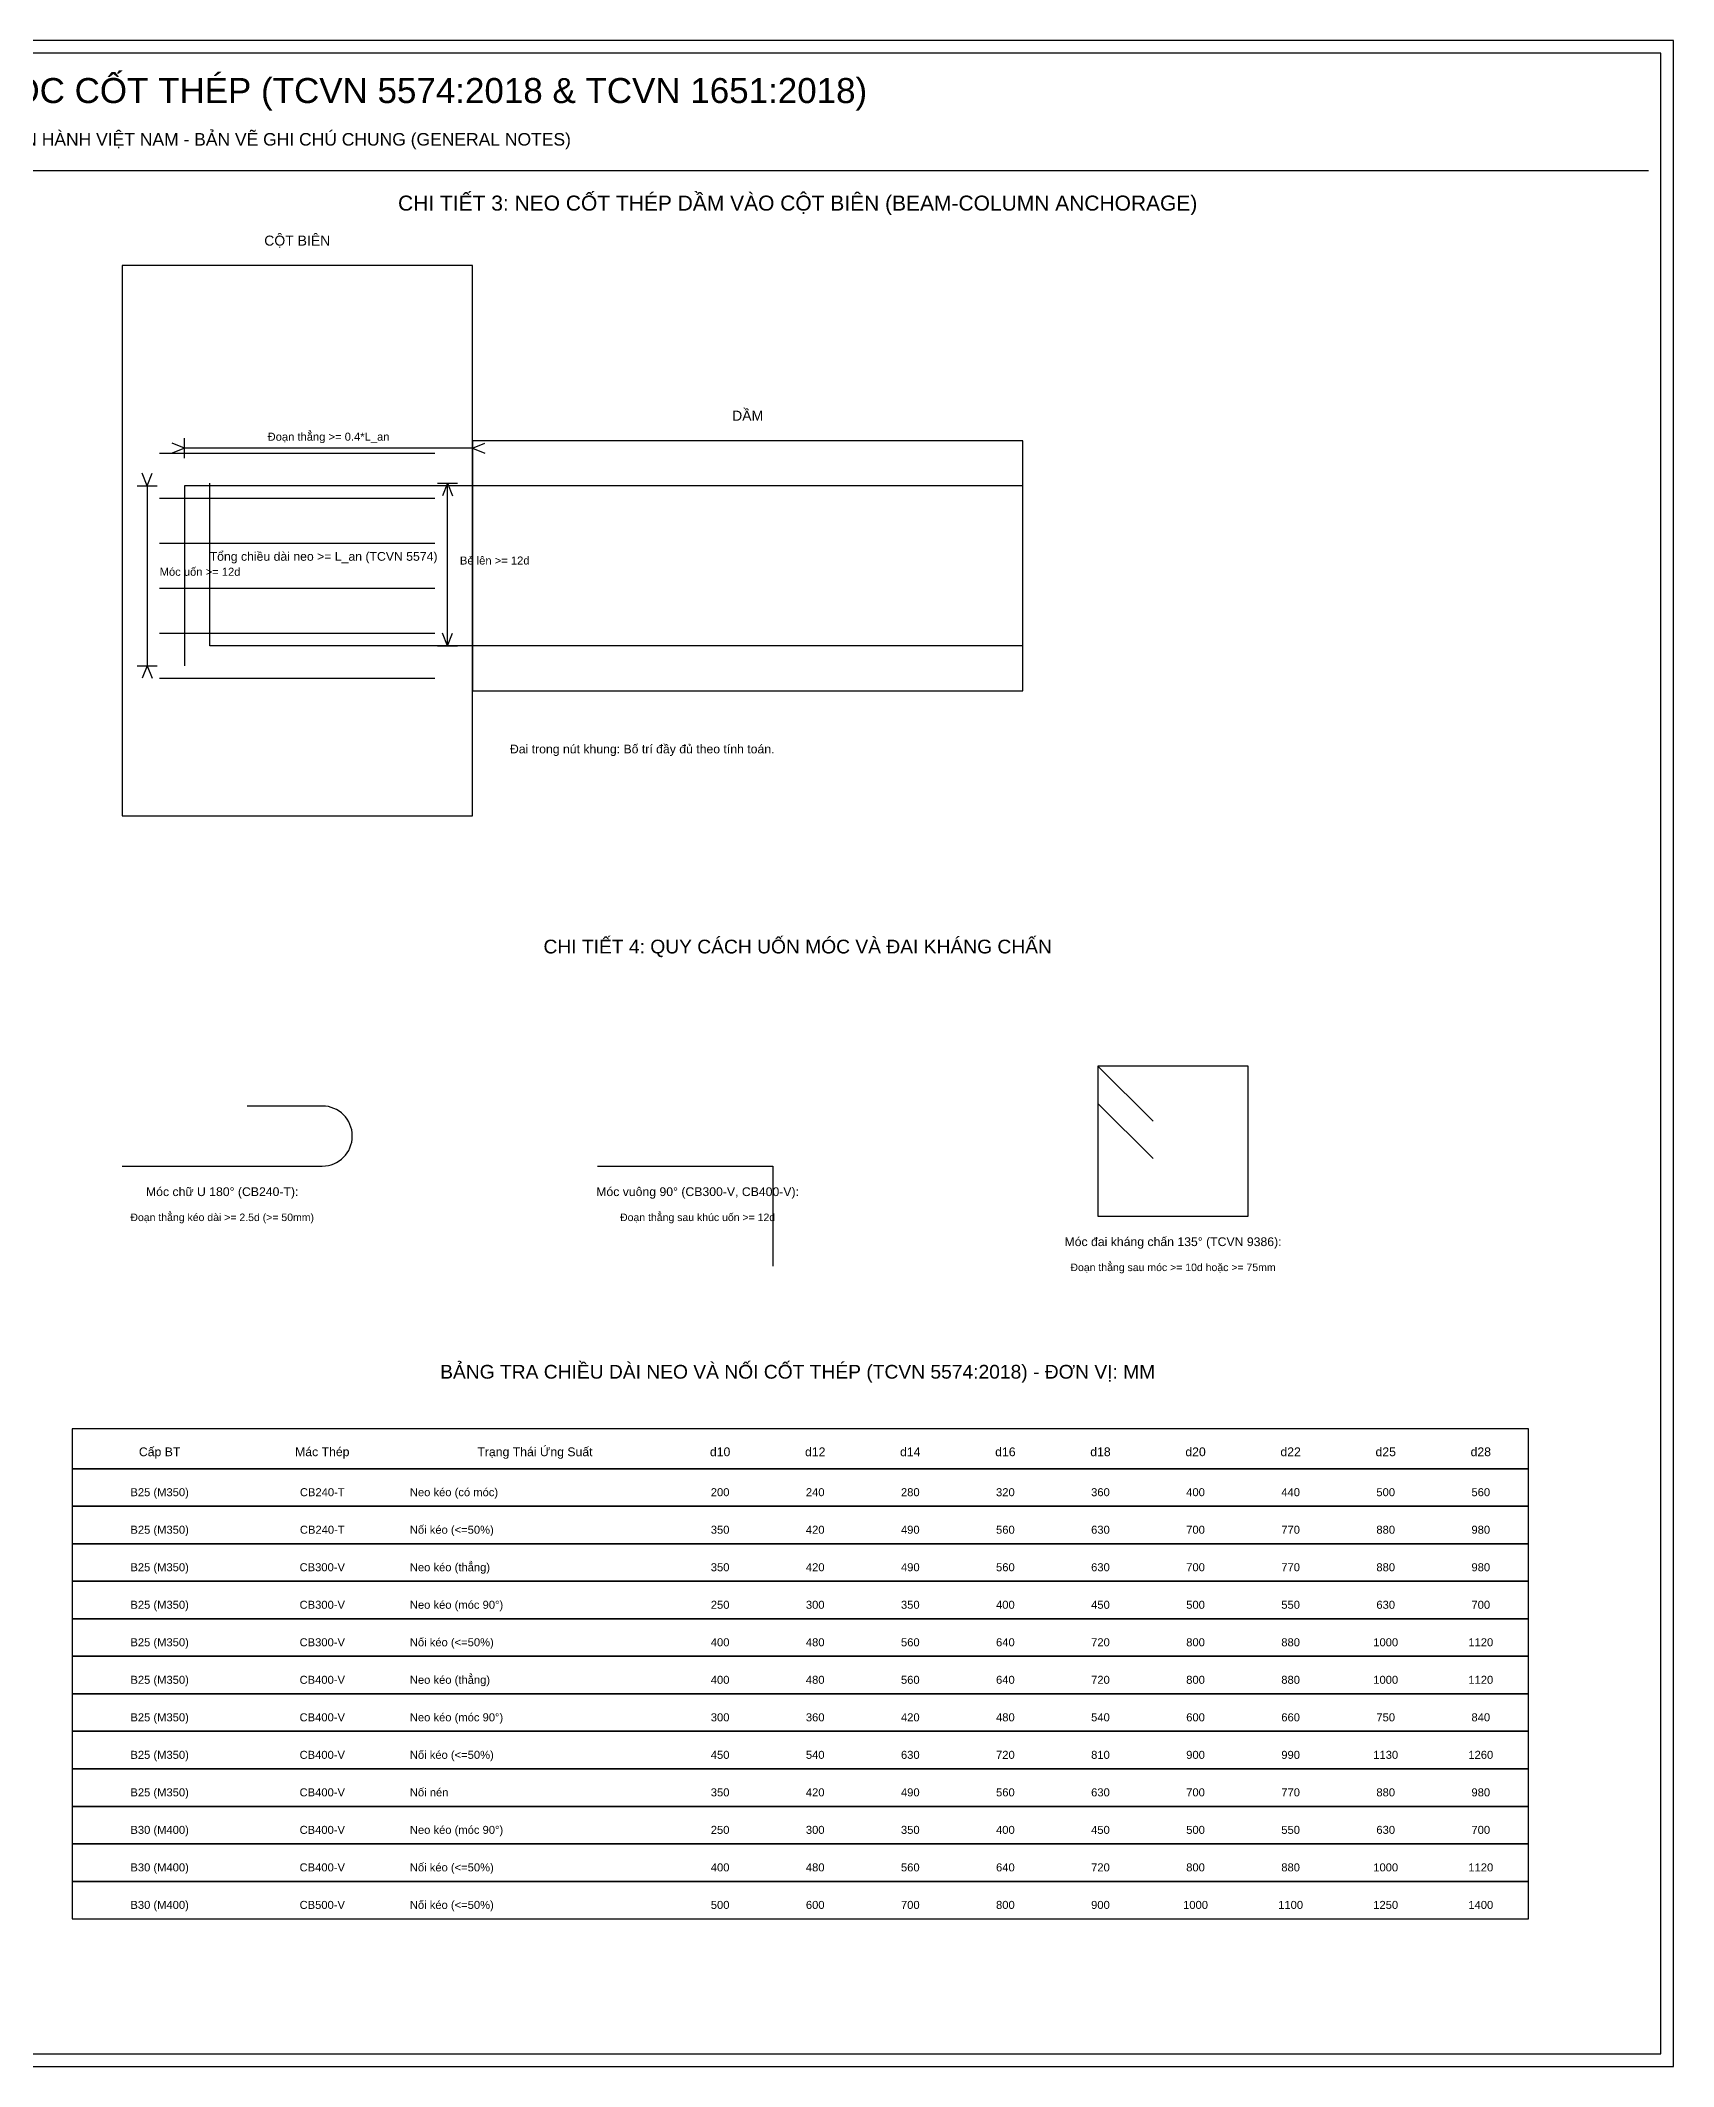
# Model space of a CAD drawing. Extents: x 20 to 1280, y 20 to 830.
# Drawn here: x 627 to 1280, y 20 to 830 of the extents above; entities that cross this region are included whole.
import ezdxf
from ezdxf.enums import TextEntityAlignment as Align

# ---------------------------------------------------------------- set-up
doc = ezdxf.new("R2010")
doc.units = 0
doc.header["$MEASUREMENT"] = 0
for name, color, linetype in [('BE_TONG', 7, 'Continuous'), ('DIMENSION', 2, 'Continuous'), ('KHUNG_BAN_VE', 7, 'Continuous'), ('TEXT', 3, 'Continuous'), ('TEXT_TITLE', 2, 'Continuous'), ('THEP_CHU', 7, 'Continuous'), ('THEP_DAI', 7, 'Continuous')]:
    doc.layers.add(name, color=color, linetype=linetype)
doc.styles.get("Standard").update_dxf_attribs({"font": 'arial_0.ttf'})

msp = doc.modelspace()

# ---------------------------------------------------------------- linework, layer by layer
at = {"layer": 'BE_TONG'}
for p, q in [((800, 740), (660, 740)), ((660, 740), (660, 520)), ((800, 520), (800, 740)), ((1020, 670), (800, 670)), ((800, 670), (800, 570)), ((1020, 570), (1020, 670)), ((800, 570), (1020, 570)), ((660, 520), (800, 520))]:
    msp.add_line(p, q, dxfattribs=at)
at = {"layer": 'DIMENSION'}
for p, q in [((685, 667), (680, 669)), ((685, 667), (680, 665)), ((685, 663), (685, 671)), ((800, 667), (685, 667)), ((800, 663), (800, 671)), ((800, 667), (805, 669)), ((800, 667), (805, 665)), ((670, 652), (668, 657)), ((670, 652), (672, 657)), ((666, 652), (674, 652)), ((670, 652), (670, 580)), ((786, 653), (794, 653)), ((790, 653), (788, 648)), ((790, 588), (790, 653)), ((790, 653), (792, 648)), ((790, 588), (788, 593)), ((790, 588), (792, 593)), ((786, 588), (794, 588)), ((666, 580), (674, 580)), ((670, 580), (668, 575)), ((670, 580), (672, 575)), ((1222, 275), (640, 275)), ((640, 275), (640, 259)), ((1222, 259), (1222, 275)), ((640, 259), (1222, 259))]:
    msp.add_line(p, q, dxfattribs=at)
at = {"layer": 'KHUNG_BAN_VE'}
for p, q in [((1280, 830), (20, 830)), ((1280, 20), (1280, 830)), ((1275, 825), (25, 825)), ((1275, 25), (1275, 825)), ((30, 778), (1270, 778)), ((1222, 259), (640, 259)), ((640, 259), (640, 244)), ((1222, 244), (1222, 259)), ((640, 244), (1222, 244)), ((1222, 244), (640, 244)), ((640, 244), (640, 229)), ((1222, 229), (1222, 244)), ((640, 229), (1222, 229)), ((1222, 229), (640, 229)), ((640, 229), (640, 214)), ((1222, 214), (1222, 229)), ((640, 214), (1222, 214)), ((1222, 214), (640, 214)), ((640, 214), (640, 199)), ((1222, 199), (1222, 214)), ((640, 199), (1222, 199)), ((1222, 199), (640, 199)), ((640, 199), (640, 184)), ((1222, 184), (1222, 199)), ((640, 184), (1222, 184)), ((1222, 184), (640, 184)), ((640, 184), (640, 169)), ((1222, 169), (1222, 184)), ((640, 169), (1222, 169)), ((1222, 169), (640, 169)), ((640, 169), (640, 154)), ((1222, 154), (1222, 169)), ((640, 154), (1222, 154)), ((1222, 154), (640, 154)), ((640, 154), (640, 139)), ((1222, 139), (1222, 154)), ((640, 139), (1222, 139)), ((1222, 139), (640, 139)), ((640, 139), (640, 124)), ((1222, 124), (1222, 139)), ((640, 124), (1222, 124)), ((1222, 124), (640, 124)), ((640, 124), (640, 109)), ((1222, 109), (1222, 124)), ((640, 109), (1222, 109)), ((1222, 109), (640, 109)), ((640, 109), (640, 94)), ((1222, 94), (1222, 109)), ((640, 94), (1222, 94)), ((1222, 94), (640, 94)), ((640, 94), (640, 79)), ((1222, 79), (1222, 94)), ((640, 79), (1222, 79)), ((25, 25), (1275, 25)), ((20, 20), (1280, 20))]:
    msp.add_line(p, q, dxfattribs=at)
at = {"layer": 'THEP_CHU'}
for p, q in [((1020, 652), (685, 652)), ((685, 652), (685, 580)), ((695, 588), (695, 653)), ((1020, 588), (695, 588)), ((740, 404), (710, 404)), ((660, 380), (740, 380)), ((850, 380), (920, 380)), ((920, 380), (920, 340))]:
    msp.add_line(p, q, dxfattribs=at)
msp.add_arc((740, 392), 12, 270, 90, dxfattribs=at)
at = {"layer": 'THEP_DAI'}
for p, q in [((675, 665), (785, 665)), ((675, 647), (785, 647)), ((675, 629), (785, 629)), ((675, 611), (785, 611)), ((675, 593), (785, 593)), ((675, 575), (785, 575)), ((1110, 420), (1050, 420)), ((1050, 420), (1050, 360)), ((1050, 420), (1072, 398)), ((1110, 360), (1110, 420)), ((1050, 405), (1072, 383)), ((1050, 360), (1110, 360))]:
    msp.add_line(p, q, dxfattribs=at)

# ---------------------------------------------------------------- texts
at = {"layer": 'DIMENSION'}
msp.add_text('Đoạn thẳng >= 0.4*L_an', height=3.2, dxfattribs=at).set_placement((742.5, 670), align=Align.CENTER)
for s, p in [('Bẻ lên >= 12d', (795, 620.5)), ('Móc uốn >= 12d', (675, 616))]:
    msp.add_text(s, height=3.2, dxfattribs=at).set_placement(p)
at = {"layer": 'TEXT'}
for s, height, p in [('TIÊU CHUẨN THIẾT KẾ BÊ TÔNG CỐT THÉP HIỆN HÀNH VIỆT NAM - BẢN VẼ GHI CHÚ CHUNG (GENERAL NOTES)', 5, (650, 788)), ('CỘT BIÊN', 4, (730, 748)), ('DẦM', 4, (910, 678)), ('Móc chữ U 180° (CB240-T):', 3.5, (700, 368)), ('Móc vuông 90° (CB300-V, CB400-V):', 3.5, (890, 368)), ('Đoạn thẳng kéo dài >= 2.5d (>= 50mm)', 3, (700, 358)), ('Đoạn thẳng sau khúc uốn >= 12d', 3, (890, 358)), ('Móc đai kháng chấn 135° (TCVN 9386):', 3.5, (1080, 348)), ('Đoạn thẳng sau móc >= 10d hoặc >= 75mm', 3, (1080, 338)), ('B25 (M350)', 3.2, (675, 248)), ('CB240-T', 3.2, (740, 248)), ('200', 3.2, (899, 248)), ('240', 3.2, (937, 248)), ('280', 3.2, (975, 248)), ('320', 3.2, (1013, 248)), ('360', 3.2, (1051, 248)), ('400', 3.2, (1089, 248)), ('440', 3.2, (1127, 248)), ('500', 3.2, (1165, 248)), ('560', 3.2, (1203, 248)), ('B25 (M350)', 3.2, (675, 233)), ('CB240-T', 3.2, (740, 233)), ('350', 3.2, (899, 233)), ('420', 3.2, (937, 233)), ('490', 3.2, (975, 233)), ('560', 3.2, (1013, 233)), ('630', 3.2, (1051, 233)), ('700', 3.2, (1089, 233)), ('770', 3.2, (1127, 233)), ('880', 3.2, (1165, 233)), ('980', 3.2, (1203, 233)), ('B25 (M350)', 3.2, (675, 218)), ('CB300-V', 3.2, (740, 218)), ('350', 3.2, (899, 218)), ('420', 3.2, (937, 218)), ('490', 3.2, (975, 218)), ('560', 3.2, (1013, 218)), ('630', 3.2, (1051, 218)), ('700', 3.2, (1089, 218)), ('770', 3.2, (1127, 218)), ('880', 3.2, (1165, 218)), ('980', 3.2, (1203, 218)), ('B25 (M350)', 3.2, (675, 203)), ('CB300-V', 3.2, (740, 203)), ('250', 3.2, (899, 203)), ('300', 3.2, (937, 203)), ('350', 3.2, (975, 203)), ('400', 3.2, (1013, 203)), ('450', 3.2, (1051, 203)), ('500', 3.2, (1089, 203)), ('550', 3.2, (1127, 203)), ('630', 3.2, (1165, 203)), ('700', 3.2, (1203, 203)), ('B25 (M350)', 3.2, (675, 188)), ('CB300-V', 3.2, (740, 188)), ('400', 3.2, (899, 188)), ('480', 3.2, (937, 188)), ('560', 3.2, (975, 188)), ('640', 3.2, (1013, 188)), ('720', 3.2, (1051, 188)), ('800', 3.2, (1089, 188)), ('880', 3.2, (1127, 188)), ('1000', 3.2, (1165, 188)), ('1120', 3.2, (1203, 188)), ('B25 (M350)', 3.2, (675, 173)), ('CB400-V', 3.2, (740, 173)), ('400', 3.2, (899, 173)), ('480', 3.2, (937, 173)), ('560', 3.2, (975, 173)), ('640', 3.2, (1013, 173)), ('720', 3.2, (1051, 173)), ('800', 3.2, (1089, 173)), ('880', 3.2, (1127, 173)), ('1000', 3.2, (1165, 173)), ('1120', 3.2, (1203, 173)), ('B25 (M350)', 3.2, (675, 158)), ('CB400-V', 3.2, (740, 158)), ('300', 3.2, (899, 158)), ('360', 3.2, (937, 158)), ('420', 3.2, (975, 158)), ('480', 3.2, (1013, 158)), ('540', 3.2, (1051, 158)), ('600', 3.2, (1089, 158)), ('660', 3.2, (1127, 158)), ('750', 3.2, (1165, 158)), ('840', 3.2, (1203, 158)), ('B25 (M350)', 3.2, (675, 143)), ('CB400-V', 3.2, (740, 143)), ('450', 3.2, (899, 143)), ('540', 3.2, (937, 143)), ('630', 3.2, (975, 143)), ('720', 3.2, (1013, 143)), ('810', 3.2, (1051, 143)), ('900', 3.2, (1089, 143)), ('990', 3.2, (1127, 143)), ('1130', 3.2, (1165, 143)), ('1260', 3.2, (1203, 143)), ('B25 (M350)', 3.2, (675, 128)), ('CB400-V', 3.2, (740, 128)), ('350', 3.2, (899, 128)), ('420', 3.2, (937, 128)), ('490', 3.2, (975, 128)), ('560', 3.2, (1013, 128)), ('630', 3.2, (1051, 128)), ('700', 3.2, (1089, 128)), ('770', 3.2, (1127, 128)), ('880', 3.2, (1165, 128)), ('980', 3.2, (1203, 128)), ('B30 (M400)', 3.2, (675, 113)), ('CB400-V', 3.2, (740, 113)), ('250', 3.2, (899, 113)), ('300', 3.2, (937, 113)), ('350', 3.2, (975, 113)), ('400', 3.2, (1013, 113)), ('450', 3.2, (1051, 113)), ('500', 3.2, (1089, 113)), ('550', 3.2, (1127, 113)), ('630', 3.2, (1165, 113)), ('700', 3.2, (1203, 113)), ('B30 (M400)', 3.2, (675, 98)), ('CB400-V', 3.2, (740, 98)), ('400', 3.2, (899, 98)), ('480', 3.2, (937, 98)), ('560', 3.2, (975, 98)), ('640', 3.2, (1013, 98)), ('720', 3.2, (1051, 98)), ('800', 3.2, (1089, 98)), ('880', 3.2, (1127, 98)), ('1000', 3.2, (1165, 98)), ('1120', 3.2, (1203, 98)), ('B30 (M400)', 3.2, (675, 83)), ('CB500-V', 3.2, (740, 83)), ('500', 3.2, (899, 83)), ('600', 3.2, (937, 83)), ('700', 3.2, (975, 83)), ('800', 3.2, (1013, 83)), ('900', 3.2, (1051, 83)), ('1000', 3.2, (1089, 83)), ('1100', 3.2, (1127, 83)), ('1250', 3.2, (1165, 83)), ('1400', 3.2, (1203, 83))]:
    msp.add_text(s, height=height, dxfattribs=at).set_placement(p, align=Align.CENTER)
for s, p in [('Neo kéo (có móc)', (775, 248)), ('Nối kéo (<=50%)', (775, 233)), ('Neo kéo (thẳng)', (775, 218)), ('Neo kéo (móc 90°)', (775, 203)), ('Nối kéo (<=50%)', (775, 188)), ('Neo kéo (thẳng)', (775, 173)), ('Neo kéo (móc 90°)', (775, 158)), ('Nối kéo (<=50%)', (775, 143)), ('Nối nén', (775, 128)), ('Neo kéo (móc 90°)', (775, 113)), ('Nối kéo (<=50%)', (775, 98)), ('Nối kéo (<=50%)', (775, 83))]:
    msp.add_text(s, height=3.2, dxfattribs=at).set_placement(p)
at = {"layer": 'TEXT_TITLE'}
for s, height, p in [('QUY ĐỊNH CẤU TẠO NEO, NỐI VÀ UỐN MÓC CỐT THÉP (TCVN 5574:2018 & TCVN 1651:2018)', 10, (650, 805)), ('CHI TIẾT 3: NEO CỐT THÉP DẦM VÀO CỘT BIÊN (BEAM-COLUMN ANCHORAGE)', 6, (930, 762)), ('CHI TIẾT 4: QUY CÁCH UỐN MÓC VÀ ĐAI KHÁNG CHẤN', 5.5, (930, 465)), ('BẢNG TRA CHIỀU DÀI NEO VÀ NỐI CỐT THÉP (TCVN 5574:2018) - ĐƠN VỊ: MM', 5.5, (930, 295)), ('Cấp BT', 3.5, (675, 264)), ('Mác Thép', 3.5, (740, 264)), ('Trạng Thái Ứng Suất', 3.5, (825, 264)), ('d10', 3.5, (899, 264)), ('d12', 3.5, (937, 264)), ('d14', 3.5, (975, 264)), ('d16', 3.5, (1013, 264)), ('d18', 3.5, (1051, 264)), ('d20', 3.5, (1089, 264)), ('d22', 3.5, (1127, 264)), ('d25', 3.5, (1165, 264)), ('d28', 3.5, (1203, 264))]:
    msp.add_text(s, height=height, dxfattribs=at).set_placement(p, align=Align.CENTER)
at = {"layer": 'THEP_CHU'}
msp.add_text('Tổng chiều dài neo >= L_an (TCVN 5574)', height=3.5, dxfattribs=at).set_placement((695, 622))
at = {"layer": 'THEP_DAI'}
msp.add_text('Đai trong nút khung: Bố trí đầy đủ theo tính toán.', height=3.5, dxfattribs=at).set_placement((815, 545))

doc.saveas('drawing.dxf')
